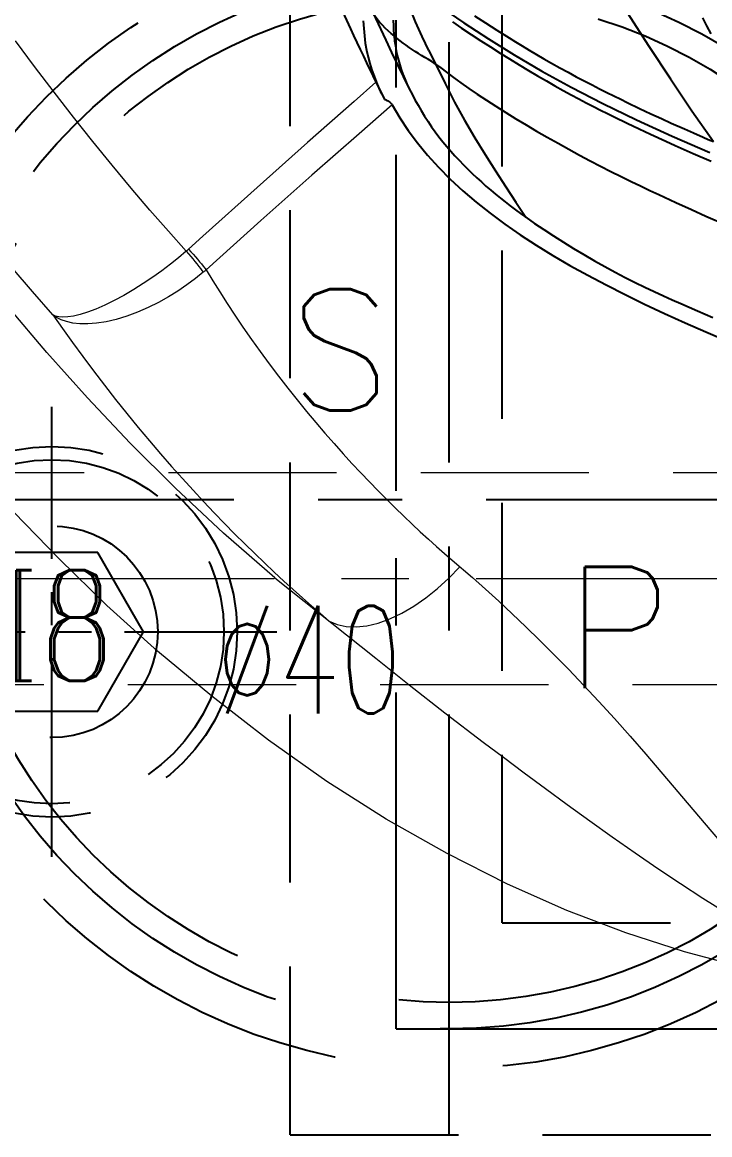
# Model space of a CAD drawing. Header units: inches. Extents: x 143011 to 144494, y -46023 to -44974.
# Drawn here: x 143734.46 to 143760.41, y -45265.42 to -45223.39 of the extents above; entities that cross this region are included whole.
import ezdxf

# ---------------------------------------------------------------- set-up
doc = ezdxf.new("R2010")
doc.units = ezdxf.units.IN
doc.header["$LTSCALE"] = 2
doc.header["$MEASUREMENT"] = 0
for name, pattern in [('CENTER', [50.8, 31.75, -6.35, 6.35, -6.35]), ('CENTER2', [1.125, 0.75, -0.125, 0.125, -0.125]), ('DASHED', [0.75, 0.5, -0.25]), ('HIDDEN', [9.525, 6.35, -3.175])]:
    doc.linetypes.add(name, pattern=pattern)
doc.layers.get('0').update_dxf_attribs({"linetype": 'CONTINUOUS'})
for name, color, linetype in [('CAV-COR', 1, 'CONTINUOUS'), ('DEFAULT_2', 8, 'HIDDEN'), ('SCREW', 52, 'HIDDEN'), ('SP', 3, 'CONTINUOUS'), ('wr2', 41, 'DASHED')]:
    doc.layers.add(name, color=color, linetype=linetype)
for name, color, linetype, lineweight in [('dim', 3, 'CONTINUOUS', 15), ('WR', 122, 'HIDDEN', 18), ('枕位', 75, 'CONTINUOUS', 15)]:
    doc.layers.add(name, color=color, linetype=linetype, lineweight=lineweight)
doc.styles.add('ROMANC', font='romanc', dxfattribs={"width": 0.6, "height": 1})
doc.styles.get("Standard").update_dxf_attribs({"font": 'txt.shx', "width": 0.67})

# ---------------------------------------------------------------- blocks, each defined once
blk = doc.blocks.new('20160804.135220')
at = {"layer": 'SCREW', "linetype": 'CENTER2', "ltscale": 5}
for p, q in [((0, -8.5), (0, 8.5)), ((-8.5, 0), (8.5, 0))]:
    blk.add_line(p, q, dxfattribs=at)
at = {"layer": 'SCREW'}
blk.add_lwpolyline([(-1.732, 3), (-3.464, 0), (-1.732, -3), (1.732, -3), (3.464, 0), (1.732, 3)], close=True, dxfattribs=at)
at = {"layer": 'SCREW', "ltscale": 0.5}
for radius in [7, 6.5, 4]:
    blk.add_circle((0, 0), radius, dxfattribs=at)
at = {"layer": 'dim', "style": 'ROMANC', "width": 0.8}
blk.add_text('M8', height=4.1865, dxfattribs=at).set_placement((-4.071, -1.858))
blk = doc.blocks.new('20151030.171830')
at = {"color": 8, "linetype": 'HIDDEN'}
blk.add_circle((0, 0), 21.5, dxfattribs=at)
at = {"layer": 'SP', "linetype": 'CENTER', "ltscale": 0.25}
for p, q in [((0, -24), (0, 24)), ((-24, 0), (24, 0))]:
    blk.add_line(p, q, dxfattribs=at)
at = {"layer": 'SP', "linetype": 'HIDDEN'}
for radius in [20, 19]:
    blk.add_circle((0, 0), radius, dxfattribs=at)
at = {"layer": 'dim', "insert": (-5.289, -6.05), "char_height": 4.0633, "attachment_point": 5}
blk.add_mtext('Ø40', dxfattribs=at)
at = {"layer": 'SP'}
for s, p in [('S', (-6.081, 3.359)), ('P', (4.334, -7.124))]:
    blk.add_text(s, height=4.582, dxfattribs=at).set_placement(p)

msp = doc.modelspace()

# ---------------------------------------------------------------- linework, layer by layer
at = {"layer": 'CAV-COR', "linetype": 'ByBlock'}
for p, q in [((143747.39, -45222.376), (143748.183, -45224.073)), ((143751.943, -45223.415), (143752.377, -45223.693)), ((143752.377, -45223.693), (143752.842, -45223.985)), ((143746.972, -45223.892), (143747.221, -45224.426)), ((143747.699, -45225.416), (143747.969, -45225.968)), ((143747.969, -45225.968), (143748.073, -45226.178)), ((143748.073, -45226.178), (143748.14, -45226.311)), ((143757.761, -45226.647), (143758.191, -45226.849)), ((143757.295, -45227.205), (143757.755, -45227.424)), ((143758.191, -45226.849), (143758.588, -45227.034)), ((143758.588, -45227.034), (143758.956, -45227.201)), ((143758.956, -45227.201), (143759.458, -45227.426)), ((143757.755, -45227.424), (143758.181, -45227.625)), ((143758.181, -45227.625), (143758.756, -45227.89)), ((143759.458, -45227.426), (143759.794, -45227.573)), ((143758.756, -45227.89), (143759.108, -45228.05)), ((143759.108, -45228.05), (143759.45, -45228.202)), ((143759.45, -45228.202), (143759.786, -45228.35)), ((143759.786, -45228.35), (143760.47, -45228.645)), ((143759.127, -45230.199), (143759.719, -45230.468)), ((143759.719, -45230.468), (143760.27, -45230.715)), ((143760.27, -45230.715), (143761.033, -45231.053)), ((143759.947, -45234.292), (143760.535, -45234.543))]:
    msp.add_line(p, q, dxfattribs=at)
for points in [[(143748.079, -45221.016), (143748.722, -45221.628), (143749.452, -45222.233), (143750.265, -45222.83), (143751.136, -45223.422), (143752.056, -45224.017), (143753.032, -45224.623), (143754.072, -45225.236), (143755.187, -45225.849), (143756.382, -45226.461), (143757.653, -45227.076), (143758.996, -45227.693), (143760.413, -45228.31)], [(143749.812, -45224.46), (143749.558, -45223.927), (143749.312, -45223.379), (143749.075, -45222.817), (143748.843, -45222.241), (143748.612, -45221.653)], [(143746.476, -45222.829), (143746.856, -45223.64), (143746.972, -45223.892)], [(143750.065, -45224.976), (143749.924, -45224.882), (143749.791, -45224.802), (143749.662, -45224.728), (143749.538, -45224.654), (143749.416, -45224.578), (143749.297, -45224.502), (143749.18, -45224.425), (143749.065, -45224.346), (143748.952, -45224.266), (143748.84, -45224.181), (143748.728, -45224.094), (143748.615, -45224.004), (143748.503, -45223.911), (143748.391, -45223.816), (143748.278, -45223.717), (143748.167, -45223.613), (143748.058, -45223.505), (143747.951, -45223.39), (143747.851, -45223.269), (143747.76, -45223.138), (143747.682, -45222.998), (143747.668, -45222.97)], [(143747.336, -45223.344), (143747.35, -45223.631), (143747.375, -45223.912), (143747.411, -45224.184), (143747.457, -45224.449), (143747.514, -45224.707), (143747.58, -45224.958), (143747.655, -45225.201), (143747.74, -45225.437)], [(143750.699, -45223.374), (143751.046, -45223.612), (143751.402, -45223.851), (143751.767, -45224.091), (143752.132, -45224.326), (143752.496, -45224.556), (143752.86, -45224.782), (143753.217, -45225.001), (143753.567, -45225.213), (143753.911, -45225.416), (143754.245, -45225.61), (143754.568, -45225.794), (143754.88, -45225.968), (143755.182, -45226.133), (143755.473, -45226.289), (143755.754, -45226.436), (143756.027, -45226.577), (143756.294, -45226.712), (143756.552, -45226.842), (143756.805, -45226.967), (143757.295, -45227.205)], [(143751.538, -45223.151), (143751.943, -45223.415)], [(143757.292, -45223.024), (143758.11, -45224.296), (143758.927, -45225.533), (143759.739, -45226.736), (143760.549, -45227.9)], [(143748.183, -45224.073), (143748.405, -45224.536), (143749.072, -45225.907)], [(143752.842, -45223.985), (143753.086, -45224.136), (143753.338, -45224.29), (143753.599, -45224.448), (143753.872, -45224.61), (143754.154, -45224.775), (143754.446, -45224.942), (143754.751, -45225.113), (143755.064, -45225.285), (143755.374, -45225.452), (143755.674, -45225.611), (143755.969, -45225.764), (143756.255, -45225.91), (143756.53, -45226.048), (143756.795, -45226.18), (143757.051, -45226.305), (143757.297, -45226.424), (143757.761, -45226.647)], [(143747.221, -45224.426), (143747.341, -45224.678), (143747.461, -45224.927), (143747.699, -45225.416)], [(143749.812, -45224.46), (143750.423, -45225.705), (143750.783, -45226.41), (143751.158, -45227.092), (143751.546, -45227.754), (143751.938, -45228.394), (143752.326, -45229.013), (143752.71, -45229.613), (143753.09, -45230.193), (143753.465, -45230.755)], [(143750.065, -45224.976), (143750.264, -45225.121), (143750.739, -45225.481)], [(143750.739, -45225.481), (143751.015, -45225.683), (143751.317, -45225.894), (143751.639, -45226.112), (143751.981, -45226.338), (143752.341, -45226.57), (143752.711, -45226.803), (143753.092, -45227.037), (143753.483, -45227.272), (143753.879, -45227.506), (143754.28, -45227.738), (143754.686, -45227.968), (143755.091, -45228.192), (143755.494, -45228.411), (143755.897, -45228.625), (143756.294, -45228.831), (143756.685, -45229.03), (143757.069, -45229.222), (143757.443, -45229.405), (143757.804, -45229.579), (143758.153, -45229.745), (143758.491, -45229.904), (143759.127, -45230.199)], [(143749.072, -45225.907), (143749.177, -45226.115), (143749.286, -45226.319), (143749.402, -45226.527), (143749.524, -45226.734), (143749.649, -45226.938), (143749.779, -45227.14), (143749.914, -45227.339), (143750.051, -45227.532), (143750.193, -45227.722), (143750.338, -45227.907), (143750.487, -45228.088), (143750.64, -45228.265), (143750.795, -45228.439), (143750.954, -45228.61), (143751.117, -45228.777), (143751.282, -45228.942), (143751.449, -45229.105), (143751.619, -45229.265), (143751.792, -45229.423), (143751.967, -45229.58), (143752.146, -45229.734), (143752.326, -45229.886), (143752.51, -45230.036), (143752.697, -45230.184), (143752.885, -45230.33), (143753.076, -45230.474), (143753.269, -45230.615), (143753.465, -45230.755)], [(143748.14, -45226.311), (143748.186, -45226.328), (143748.228, -45226.348), (143748.267, -45226.368), (143748.302, -45226.389), (143748.333, -45226.411), (143748.361, -45226.434), (143748.385, -45226.459), (143748.406, -45226.484), (143748.423, -45226.511)], [(143748.423, -45226.511), (143748.71, -45227), (143749.029, -45227.48), (143749.38, -45227.952), (143749.763, -45228.416), (143750.177, -45228.872), (143750.621, -45229.319), (143751.093, -45229.757), (143751.594, -45230.186), (143752.122, -45230.606), (143752.675, -45231.018), (143753.254, -45231.421), (143753.857, -45231.815), (143754.484, -45232.202), (143755.135, -45232.58), (143755.807, -45232.952), (143756.502, -45233.319), (143757.218, -45233.68), (143757.953, -45234.038), (143758.707, -45234.393), (143759.48, -45234.744), (143760.271, -45235.094), (143761.08, -45235.441)], [(143759.794, -45227.573), (143760.16, -45227.736), (143760.353, -45227.82), (143760.549, -45227.9)], [(143753.465, -45230.755), (143753.801, -45230.991), (143754.15, -45231.227), (143754.511, -45231.464), (143754.887, -45231.702), (143755.275, -45231.94), (143755.666, -45232.173), (143756.058, -45232.402), (143756.454, -45232.624), (143756.843, -45232.837), (143757.225, -45233.036), (143757.601, -45233.225), (143757.967, -45233.403), (143758.321, -45233.571), (143758.665, -45233.728), (143759, -45233.878), (143759.325, -45234.022), (143759.947, -45234.292)]]:
    msp.add_lwpolyline(points, dxfattribs=at)
at = {"layer": 'DEFAULT_2', "color": 8, "linetype": 'HIDDEN'}
for p, q in [((143746.972, -45223.892), (143746.986, -45223.921)), ((143747.699, -45225.416), (143747.99, -45226.016)), ((143747.74, -45225.437), (143747.831, -45225.666)), ((143747.831, -45225.666), (143747.927, -45225.888)), ((143747.927, -45225.888), (143747.988, -45226.017))]:
    msp.add_line(p, q, dxfattribs=at)
for points in [[(143748.464, -45223.317), (143748.47, -45223.532), (143748.481, -45223.72), (143748.497, -45223.907), (143748.519, -45224.096), (143748.547, -45224.284), (143748.581, -45224.47), (143748.619, -45224.651), (143748.663, -45224.831), (143748.714, -45225.008), (143748.769, -45225.182), (143748.831, -45225.355), (143748.902, -45225.533), (143748.985, -45225.722), (143749.072, -45225.907)], [(143760.468, -45223.832), (143760.303, -45223.533), (143760.149, -45223.221)], [(143747.988, -45226.017), (143748.031, -45226.103), (143748.14, -45226.311)]]:
    msp.add_lwpolyline(points, dxfattribs=at)
at = {"layer": 'WR', "linetype": 'HIDDEN', "ltscale": 0.5}
for p, q in [((143841.577, -45240.419), (143729.577, -45240.419)), ((143849.577, -45248.419), (143729.577, -45248.419))]:
    msp.add_line(p, q, dxfattribs=at)
at = {"layer": 'WR', "linetype": 'CENTER', "ltscale": 0.2}
msp.add_line((143845.577, -45244.419), (143700.577, -45244.419), dxfattribs=at)
at = {"layer": 'wr2', "linetype": 'CENTER', "ltscale": 0.2}
for q in [(143748.577, -45086.419), (143870.577, -45261.419)]:
    msp.add_line((143748.577, -45261.419), q, dxfattribs=at)
at = {"layer": 'wr2', "linetype": 'HIDDEN', "ltscale": 0.5}
for p, q in [((143744.577, -45265.419), (143744.577, -45092.419)), ((143752.577, -45257.419), (143752.577, -45133.419)), ((143752.577, -45257.419), (143818.577, -45257.419)), ((143744.577, -45265.419), (143818.577, -45265.419))]:
    msp.add_line(p, q, dxfattribs=at)
at = {"layer": '枕位', "linetype": 'ByBlock'}
for p, q in [((143747.815, -45225.656), (143746.985, -45226.384)), ((143746.985, -45226.384), (143745.225, -45227.939)), ((143748.423, -45226.511), (143747.174, -45227.604)), ((143747.174, -45227.604), (143745.393, -45229.174)), ((143745.225, -45227.939), (143743.326, -45229.633)), ((143745.393, -45229.174), (143743.474, -45230.884)), ((143743.326, -45229.633), (143741.276, -45231.479)), ((143743.474, -45230.884), (143741.403, -45232.747)), ((143741.276, -45231.479), (143740.739, -45231.966)), ((143743.998, -45244.378), (143747.808, -45247.421)), ((143747.808, -45247.421), (143749.071, -45248.421)), ((143749.071, -45248.421), (143750.419, -45249.475)), ((143750.419, -45249.475), (143751.862, -45250.583)), ((143758.001, -45251.047), (143759.208, -45252.463))]:
    msp.add_line(p, q, dxfattribs=at)
for points in [[(143743.998, -45244.378), (143742.065, -45242.7), (143740.244, -45240.997), (143738.536, -45239.29), (143736.929, -45237.584), (143735.396, -45235.867), (143733.945, -45234.159), (143732.562, -45232.457), (143731.198, -45230.707), (143729.85, -45228.907), (143728.525, -45227.067), (143727.202, -45225.14), (143725.879, -45223.104), (143724.58, -45220.973), (143723.324, -45218.75), (143722.126, -45216.432), (143720.998, -45214.011), (143719.955, -45211.479)], [(143740.654, -45232.041), (143739.98, -45231.283), (143739.284, -45230.488), (143738.572, -45229.658), (143737.854, -45228.796), (143737.132, -45227.904), (143736.399, -45226.984), (143735.662, -45226.037), (143734.93, -45225.069), (143734.206, -45224.092)], [(143740.654, -45232.041), (143740.363, -45232.288), (143740.053, -45232.536), (143739.725, -45232.782), (143739.385, -45233.026), (143739.032, -45233.265), (143738.672, -45233.493), (143738.301, -45233.71), (143737.93, -45233.91), (143737.576, -45234.084), (143737.243, -45234.23), (143736.93, -45234.345), (143736.65, -45234.433), (143736.402, -45234.492), (143736.183, -45234.524), (143735.997, -45234.532), (143735.843, -45234.521), (143735.716, -45234.491), (143735.614, -45234.444)], [(143740.653, -45232.042), (143740.737, -45232.139), (143740.82, -45232.237), (143740.903, -45232.336), (143740.982, -45232.433), (143741.058, -45232.526), (143741.128, -45232.615), (143741.191, -45232.698), (143741.247, -45232.774), (143741.295, -45232.84)], [(143740.739, -45231.966), (143740.725, -45231.979), (143740.711, -45231.992), (143740.697, -45232.004), (143740.682, -45232.017), (143740.668, -45232.029), (143740.654, -45232.041)], [(143740.739, -45231.966), (143740.826, -45232.061), (143740.912, -45232.156), (143740.998, -45232.253), (143741.08, -45232.347), (143741.158, -45232.439), (143741.23, -45232.526), (143741.296, -45232.607), (143741.354, -45232.681), (143741.403, -45232.747)], [(143735.614, -45234.444), (143734.847, -45233.567), (143734.076, -45232.665)], [(143741.295, -45232.84), (143740.998, -45233.079), (143740.68, -45233.316), (143740.341, -45233.548), (143739.983, -45233.771), (143739.608, -45233.981), (143739.219, -45234.174), (143738.815, -45234.351), (143738.405, -45234.502), (143738.007, -45234.621), (143737.627, -45234.708), (143737.267, -45234.765), (143736.936, -45234.789), (143736.636, -45234.785), (143736.368, -45234.755), (143736.133, -45234.703), (143735.93, -45234.63), (143735.758, -45234.543), (143735.614, -45234.444)], [(143741.403, -45232.747), (143741.385, -45232.762), (143741.367, -45232.778), (143741.349, -45232.793), (143741.331, -45232.809), (143741.313, -45232.825), (143741.295, -45232.84)], [(143741.403, -45232.747), (143741.652, -45233.159), (143741.916, -45233.581), (143742.194, -45234.014), (143742.487, -45234.459), (143742.794, -45234.913), (143743.113, -45235.372), (143743.443, -45235.834), (143743.784, -45236.299), (143744.131, -45236.759), (143744.482, -45237.213), (143744.837, -45237.66), (143745.19, -45238.095), (143745.54, -45238.514), (143745.887, -45238.92), (143746.23, -45239.313), (143746.57, -45239.692), (143746.904, -45240.058), (143747.237, -45240.414), (143747.568, -45240.761), (143747.895, -45241.097), (143748.22, -45241.424), (143748.542, -45241.742), (143748.861, -45242.051), (143749.176, -45242.35), (143749.487, -45242.641), (143749.795, -45242.922), (143750.097, -45243.195), (143750.396, -45243.459), (143750.689, -45243.714)], [(143735.614, -45234.444), (143735.979, -45234.966), (143736.355, -45235.494), (143736.744, -45236.025), (143737.147, -45236.565), (143737.563, -45237.109), (143737.984, -45237.646), (143738.407, -45238.175), (143738.835, -45238.697), (143739.26, -45239.204), (143739.68, -45239.695), (143740.096, -45240.17), (143740.507, -45240.63), (143740.911, -45241.074), (143741.31, -45241.504), (143741.705, -45241.92), (143742.095, -45242.324), (143742.48, -45242.715), (143742.861, -45243.095), (143743.238, -45243.464), (143743.609, -45243.821), (143743.975, -45244.166), (143744.336, -45244.501), (143744.69, -45244.824), (143745.039, -45245.137), (143745.382, -45245.439), (143745.719, -45245.732), (143746.05, -45246.014)], [(143766.11, -45259.915), (143763.899, -45259.574), (143761.683, -45259.106), (143759.463, -45258.51), (143757.243, -45257.794), (143755.018, -45256.95), (143752.779, -45255.958), (143750.498, -45254.799), (143748.202, -45253.492), (143745.955, -45252.07), (143743.76, -45250.518), (143741.614, -45248.852), (143739.573, -45247.149), (143737.66, -45245.423), (143735.853, -45243.66), (143734.144, -45241.904)], [(143746.05, -45246.014), (143746.353, -45246.145), (143746.693, -45246.219), (143747.067, -45246.235), (143747.469, -45246.191), (143747.894, -45246.089), (143748.336, -45245.93), (143748.787, -45245.717), (143749.243, -45245.452), (143749.696, -45245.139), (143750.14, -45244.783), (143750.569, -45244.388), (143750.977, -45243.96)], [(143750.689, -45243.714), (143751.46, -45244.375), (143751.95, -45244.809), (143752.449, -45245.263), (143752.957, -45245.736), (143753.473, -45246.229), (143754, -45246.745), (143754.54, -45247.285), (143755.091, -45247.85), (143755.653, -45248.439), (143756.227, -45249.056), (143756.813, -45249.699), (143757.404, -45250.362), (143758.001, -45251.047)], [(143751.862, -45250.583), (143752.622, -45251.159), (143753.408, -45251.748), (143754.212, -45252.344), (143755.037, -45252.949), (143755.883, -45253.562), (143756.734, -45254.168), (143757.593, -45254.768), (143758.459, -45255.362), (143759.314, -45255.933), (143760.154, -45256.479), (143760.981, -45257.002), (143761.785, -45257.497), (143762.558, -45257.959), (143763.304, -45258.393), (143764.033, -45258.804), (143764.745, -45259.196), (143765.438, -45259.566), (143766.11, -45259.915)], [(143759.208, -45252.463), (143760.415, -45253.894), (143761.017, -45254.598), (143761.615, -45255.282), (143762.21, -45255.95), (143762.795, -45256.593), (143763.368, -45257.206), (143763.93, -45257.791), (143764.485, -45258.355), (143765.035, -45258.898), (143765.577, -45259.418), (143766.11, -45259.915)]]:
    msp.add_lwpolyline(points, dxfattribs=at)

# ---------------------------------------------------------------- block references
at = {"layer": 'SCREW', "linetype": 'ByBlock'}
msp.add_blockref('20160804.135220', (143735.577, -45246.419), dxfattribs=at)
at = {"layer": 'SP', "linetype": 'ByBlock', "ltscale": 0.3}
msp.add_blockref('20151030.171830', (143750.577, -45241.419), dxfattribs=at)

doc.saveas('drawing.dxf')
